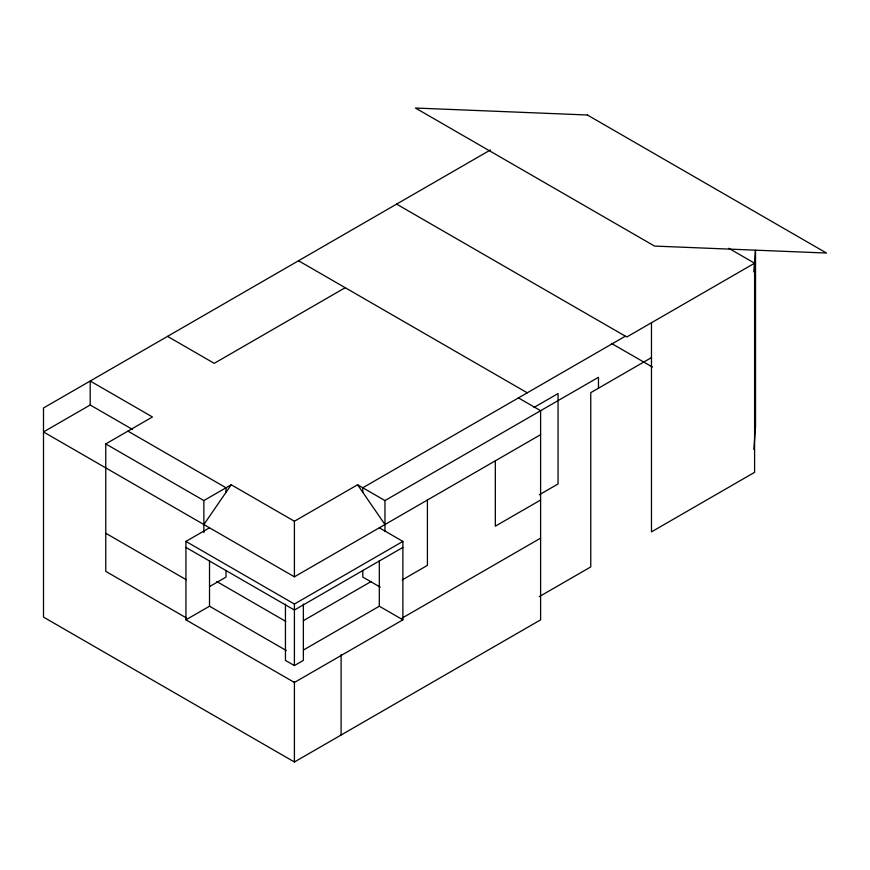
<?xml version="1.0" encoding="UTF-8"?>
<svg xmlns="http://www.w3.org/2000/svg" width="870" height="870" viewBox="0 0 870 870"><rect width="100%" height="100%" fill="white"/><g stroke="black" fill="none" stroke-linecap="round" stroke-linejoin="round"><path stroke-width="1.3" d="M753.833 271.908L755.432 250.386M753.833 449.453L755.53 426.583L755.53 250.397M203.863 524.534L231.224 484.764L294.408 521.25L357.603 484.764L384.964 500.565L598.473 377.297L598.473 388.194M490.43 149.955L43.5 407.986L43.5 617.113L294.408 761.979L540.607 619.842L540.607 410.705L518.444 397.916M132.479 429.41L90.197 404.996L43.5 431.944L294.408 576.81L540.607 434.674M345.205 287.709L214.237 363.334L167.54 336.375M186.604 618.048L105.759 571.362L105.759 443.928L152.446 416.969L90.197 381.027L90.197 404.996M105.759 443.928L203.863 500.565L231.224 484.764M379.309 527.796L402.886 541.412L402.886 619.832L294.408 682.461L185.93 619.832L185.93 541.412L209.518 527.796M625.356 336.179L362.801 487.765L362.801 492.322M651.478 322.737L651.478 531.864L754.594 472.334L754.594 263.208L626.781 336.994L396.611 204.113M209.692 586.51L226.026 577.082L226.026 570.415M533.995 407.443L558.061 393.555L558.061 483.959L539.367 494.747M185.93 619.832L209.518 606.216L286.274 650.532M651.478 357.592L590.752 392.653L590.752 566.925L539.28 596.646M185.93 541.412L294.408 604.041L402.886 541.412M402.886 547.404L294.408 610.033L185.93 547.404M303.325 620.68L371.338 581.41M402.179 579.953L427.409 565.38L427.409 500.022M540.607 500.022L495.334 526.165L495.334 460.817M303.717 649.868L379.309 606.216L402.886 619.832M285.447 604.074L285.447 660.406L294.408 665.583L303.369 660.406L303.369 604.074M402.125 618.091L540.607 538.149M728.755 248.287L754.594 263.208M611.393 343.367L652.413 367.053M298.519 260.75L527.263 392.816M127.923 431.128L226.026 487.765L226.026 492.322M380.299 587.185L362.801 577.082L362.801 570.415M216.76 581.541L285.751 621.376M105.759 533.245L186.343 579.768M357.603 484.764L384.964 524.534M384.964 500.565L384.964 531.2M379.309 560.617L379.309 606.216M341.105 654.664L341.105 735.019M294.408 521.25L294.408 576.81M294.408 604.041L294.408 665.583M294.408 681.623L294.408 761.979M209.518 560.617L209.518 606.216M203.863 500.565L203.863 532.538M587.38 114.992L415.425 108.021L654.544 246.079L826.5 253.05L587.38 114.992"/></g></svg>
